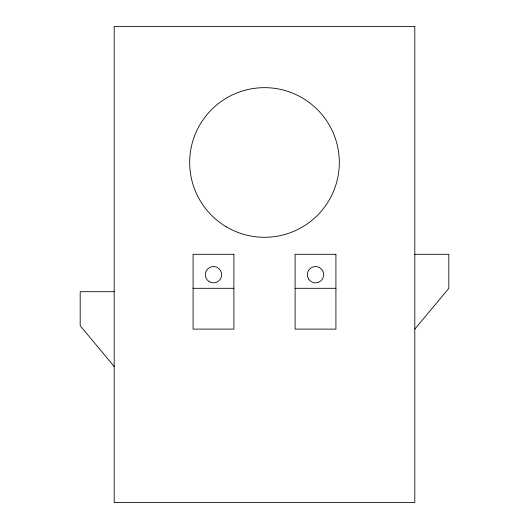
<?xml version="1.0" encoding="UTF-8"?>
<svg xmlns="http://www.w3.org/2000/svg" width="529" height="529" viewBox="0 0 529 529"><rect width="100%" height="100%" fill="white"/><g stroke="black" fill="none" stroke-linecap="round" stroke-linejoin="round"><path stroke-width="0.79" d="M414.809 329.111L448.817 288.305L448.817 254.297L414.809 254.297M193.085 288.305L233.891 288.305M295.109 288.305L335.915 288.305M114.191 291.704L80.183 291.704L80.183 325.712L114.191 366.524M414.809 26.45L114.191 26.45L114.191 502.55L414.809 502.55L414.809 26.45M233.891 254.297L193.085 254.297L193.085 329.111L233.891 329.111L233.891 254.297M335.915 254.297L295.109 254.297L295.109 329.111L335.915 329.111L335.915 254.297M209.411 281.772A8.16 8.16 0 0 0 221.651 274.703A8.16 8.16 0 0 0 209.411 267.634A8.16 8.16 0 0 0 209.411 281.772M226.148 226.716A74.814 74.814 0 0 0 339.307 163.573A74.814 74.814 0 0 0 228.045 97.144A74.814 74.814 0 0 0 226.148 226.716M308.44 278.783A8.16 8.16 0 0 0 322.578 278.783A8.16 8.16 0 0 0 315.509 266.543A8.16 8.16 0 0 0 308.44 278.783"/></g></svg>
